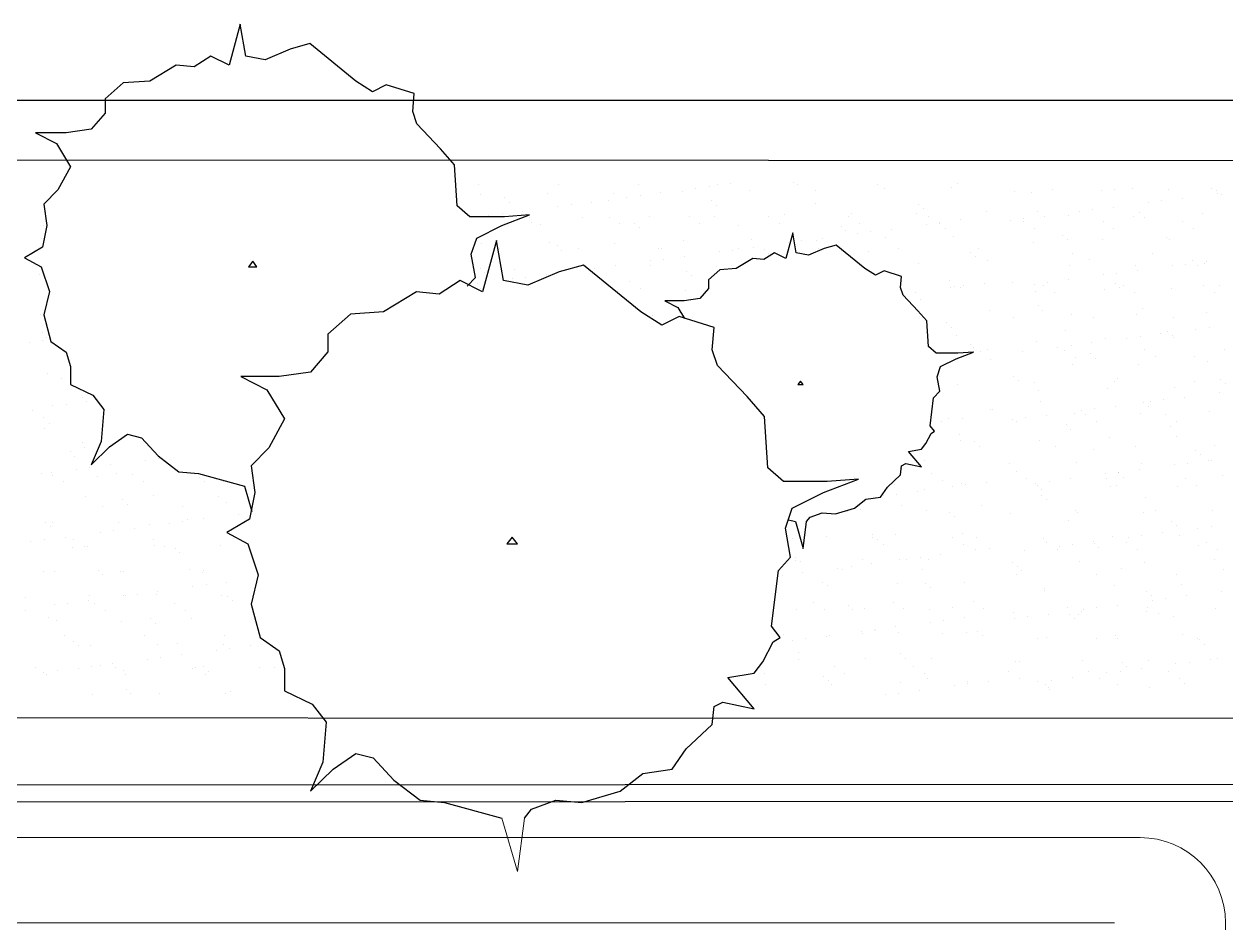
# Model space of a CAD drawing. Header units: inches. Extents: x -173 to 14008, y -3334 to 10368.
# Drawn here: x 12827.3 to 12967.9, y -21.9 to 83.2 of the extents above; entities that cross this region are included whole.
import ezdxf

# ---------------------------------------------------------------- set-up
doc = ezdxf.new("R2010")
doc.units = ezdxf.units.IN
doc.header["$MEASUREMENT"] = 0
doc.layers.add('ARREDAMENTO', color=8, linetype='Continuous', lineweight=18)
doc.layers.add('ARREDI_INTERNI', color=165, linetype='Continuous')
doc.layers.add('PROIEZIONI', color=135, linetype='Continuous')
doc.layers.add('VERDE', color=7, linetype='Continuous', true_color=0x007a1f)

msp = doc.modelspace()

# ---------------------------------------------------------------- linework, layer by layer
msp.add_line((13034.57, 74.29), (12689.4, 74.29))
at = {"linetype": 'ByBlock'}
for p, q in [((13032.57, -5.71), (12689.37, -5.87)), ((13032.57, -7.71), (12689.38, -7.87))]:
    msp.add_line(p, q, dxfattribs=at)
msp.add_lwpolyline([(12698.87, 67.37), (13022.09, 67.28), (13022.09, 1.99), (12698.87, 2.07)], close=True, dxfattribs=at)
at = {"layer": 'ARREDAMENTO'}
for p, q in [((12883.16, -9.66), (12884.99, -15.92)), ((12884.99, -15.92), (12885.81, -9.66))]:
    msp.add_line(p, q, dxfattribs=at)
at = {"layer": 'ARREDAMENTO', "linetype": 'Continuous'}
for p, q in [((12702.99, -11.94), (12957.82, -11.94)), ((12705.99, -21.93), (12954.82, -21.93)), ((12967.81, -21.93), (12967.81, -68.9))]:
    msp.add_line(p, q, dxfattribs=at)
msp.add_arc((12957.82, -21.93), 9.99, 0, 90, dxfattribs=at)
at = {"layer": 'ARREDI_INTERNI'}
for p, q in [((12918.11, 41.45), (12917.8, 41.06)), ((12917.8, 41.06), (12918.41, 41.06)), ((12918.41, 41.06), (12918.11, 41.45))]:
    msp.add_line(p, q, dxfattribs=at)
at = {"layer": 'PROIEZIONI', "color": 95, "true_color": 0x499c4e}
for p, q in [((12880.42, 64.42), (12880.42, 64.42)), ((12880.64, 63.32), (12880.64, 63.32)), ((12888.5, 63.42), (12888.5, 63.42)), ((12889.77, 64.44), (12889.77, 64.44)), ((12896.17, 63.38), (12896.17, 63.38)), ((12899.11, 64.45), (12899.11, 64.45)), ((12901.78, 63.46), (12901.78, 63.46)), ((12904.27, 63.67), (12904.27, 63.67)), ((12905.86, 63.99), (12905.86, 63.99)), ((12907.42, 64.2), (12907.42, 64.2)), ((12908.45, 64.47), (12908.45, 64.47)), ((12909.86, 64.52), (12909.86, 64.52)), ((12912.13, 63.77), (12912.13, 63.77)), ((12917.26, 64.65), (12917.26, 64.65)), ((12917.79, 64.49), (12917.79, 64.49)), ((12919.8, 63.74), (12919.8, 63.74)), ((12927.14, 64.5), (12927.14, 64.5)), ((12927.9, 64.03), (12927.9, 64.03)), ((12935.76, 64.13), (12935.76, 64.13)), ((12936.48, 64.52), (12936.48, 64.52)), ((12943.17, 63.66), (12943.17, 63.66)), ((12945.16, 63.46), (12945.16, 63.46)), ((12947.55, 63.91), (12947.55, 63.91)), ((12953.26, 63.75), (12953.26, 63.75)), ((12954.8, 63.9), (12954.8, 63.9)), ((12956.89, 63.93), (12956.89, 63.93)), ((12961.11, 63.85), (12961.11, 63.85)), ((12966.23, 63.94), (12966.23, 63.94)), ((12966.81, 63.79), (12966.81, 63.79)), ((12966.88, 63.4), (12966.88, 63.4)), ((12967.36, 63.29), (12967.36, 63.29)), ((12883.5, 62.9), (12883.5, 62.9)), ((12884.06, 62.39), (12884.06, 62.39)), ((12889.71, 61.87), (12889.71, 61.87)), ((12891.27, 62.07), (12891.27, 62.07)), ((12893.71, 62.39), (12893.71, 62.39)), ((12895.68, 62.63), (12895.68, 62.63)), ((12897.78, 62.93), (12897.78, 62.93)), ((12899.34, 63.13), (12899.34, 63.13)), ((12907.69, 62.53), (12907.69, 62.53)), ((12908.24, 62.02), (12908.24, 62.02)), ((12919.87, 62.26), (12919.87, 62.26)), ((12931.87, 62.16), (12931.87, 62.16)), ((12958.8, 62.34), (12958.8, 62.34)), ((12960.36, 62.54), (12960.36, 62.54)), ((12962.8, 62.86), (12962.8, 62.86)), ((12881.63, 60.8), (12881.63, 60.8)), ((12883.19, 61.01), (12883.19, 61.01)), ((12885.63, 61.33), (12885.63, 61.33)), ((12886.37, 60.63), (12886.37, 60.63)), ((12892.55, 60.6), (12892.55, 60.6)), ((12895.71, 60.65), (12895.71, 60.65)), ((12900.41, 60.7), (12900.41, 60.7)), ((12905.06, 60.67), (12905.06, 60.67)), ((12908.08, 60.67), (12908.08, 60.67)), ((12914.4, 60.68), (12914.4, 60.68)), ((12916.18, 60.96), (12916.18, 60.96)), ((12923.74, 60.7), (12923.74, 60.7)), ((12924.04, 61.06), (12924.04, 61.06)), ((12931.71, 61.02), (12931.71, 61.02)), ((12932.43, 61.65), (12932.43, 61.65)), ((12933.08, 60.72), (12933.08, 60.72)), ((12939.81, 61.32), (12939.81, 61.32)), ((12945.78, 61.26), (12945.78, 61.26)), ((12946.65, 60.74), (12946.65, 60.74)), ((12949.39, 60.78), (12949.39, 60.78)), ((12950.73, 61.27), (12950.73, 61.27)), ((12952.29, 61.48), (12952.29, 61.48)), ((12954.73, 61.8), (12954.73, 61.8)), ((12957.07, 60.75), (12957.07, 60.75)), ((12957.79, 61.16), (12957.79, 61.16)), ((12958.34, 60.65), (12958.34, 60.65)), ((12965.17, 61.04), (12965.17, 61.04)), ((12829.52, 59.64), (12829.52, 59.64)), ((12886.67, 60), (12886.67, 60)), ((12887.64, 59.83), (12887.64, 59.83)), ((12896.98, 59.84), (12896.98, 59.84)), ((12898.67, 59.89), (12898.67, 59.89)), ((12899.22, 59.39), (12899.22, 59.39)), ((12906.32, 59.86), (12906.32, 59.86)), ((12910.85, 59.63), (12910.85, 59.63)), ((12915.66, 59.88), (12915.66, 59.88)), ((12922.86, 59.53), (12922.86, 59.53)), ((12925.01, 59.89), (12925.01, 59.89)), ((12928.77, 59.24), (12928.77, 59.24)), ((12932.85, 59.78), (12932.85, 59.78)), ((12934.35, 59.91), (12934.35, 59.91)), ((12934.41, 59.98), (12934.41, 59.98)), ((12935.04, 59.26), (12935.04, 59.26)), ((12936.85, 60.31), (12936.85, 60.31)), ((12942.65, 60.21), (12942.65, 60.21)), ((12944.15, 60.1), (12944.15, 60.1)), ((12944.21, 60.42), (12944.21, 60.42)), ((12945.42, 59.3), (12945.42, 59.3)), ((12953.5, 60.12), (12953.5, 60.12)), ((12954.76, 59.31), (12954.76, 59.31)), ((12962.84, 60.14), (12962.84, 60.14)), ((12964.1, 59.33), (12964.1, 59.33)), ((12829.28, 58.1), (12829.28, 58.1)), ((12904.46, 57.89), (12904.46, 57.89)), ((12912.32, 57.99), (12912.32, 57.99)), ((12916.7, 57.65), (12916.7, 57.65)), ((12918.26, 57.86), (12918.26, 57.86)), ((12919.99, 57.96), (12919.99, 57.96)), ((12920.7, 58.18), (12920.7, 58.18)), ((12923.41, 59.02), (12923.41, 59.02)), ((12924.77, 58.72), (12924.77, 58.72)), ((12926.34, 58.92), (12926.34, 58.92)), ((12928.09, 58.25), (12928.09, 58.25)), ((12935.95, 58.35), (12935.95, 58.35)), ((12945.35, 57.68), (12945.35, 57.68)), ((12948.77, 58.53), (12948.77, 58.53)), ((12949.32, 58.02), (12949.32, 58.02)), ((12953.45, 57.97), (12953.45, 57.97)), ((12960.95, 58.26), (12960.95, 58.26)), ((12961.3, 58.07), (12961.3, 58.07)), ((12880.83, 57.54), (12880.83, 57.54)), ((12882.85, 56.91), (12882.85, 56.91)), ((12888.69, 57.64), (12888.69, 57.64)), ((12889.65, 57.26), (12889.65, 57.26)), ((12890.2, 56.75), (12890.2, 56.75)), ((12892.19, 56.92), (12892.19, 56.92)), ((12896.36, 57.6), (12896.36, 57.6)), ((12901.53, 56.94), (12901.53, 56.94)), ((12901.83, 57), (12901.83, 57)), ((12908.62, 56.59), (12908.62, 56.59)), ((12910.18, 56.79), (12910.18, 56.79)), ((12910.87, 56.96), (12910.87, 56.96)), ((12912.62, 57.12), (12912.62, 57.12)), ((12913.84, 56.89), (12913.84, 56.89)), ((12914.39, 56.39), (12914.39, 56.39)), ((12920.22, 56.98), (12920.22, 56.98)), ((12926.02, 56.63), (12926.02, 56.63)), ((12929.56, 56.99), (12929.56, 56.99)), ((12938.02, 56.52), (12938.02, 56.52)), ((12938.9, 57.01), (12938.9, 57.01)), ((12949.97, 56.4), (12949.97, 56.4)), ((12959.31, 56.41), (12959.31, 56.41)), ((12896.47, 54.99), (12896.47, 54.99)), ((12900.55, 55.53), (12900.55, 55.53)), ((12900.6, 54.92), (12900.6, 54.92)), ((12902.11, 55.73), (12902.11, 55.73)), ((12904.55, 56.05), (12904.55, 56.05)), ((12908.27, 54.89), (12908.27, 54.89)), ((12931.9, 55.24), (12931.9, 55.24)), ((12938.58, 56.02), (12938.58, 56.02)), ((12940, 55.53), (12940, 55.53)), ((12949.58, 55), (12949.58, 55)), ((12951.93, 55.63), (12951.93, 55.63)), ((12957.26, 54.97), (12957.26, 54.97)), ((12961.57, 54.93), (12961.57, 54.93)), ((12963.13, 55.14), (12963.13, 55.14)), ((12963.94, 55.53), (12963.94, 55.53)), ((12964.49, 55.02), (12964.49, 55.02)), ((12965.36, 55.26), (12965.36, 55.26)), ((12965.57, 55.46), (12965.57, 55.46)), ((12829.1, 53.89), (12829.1, 53.89)), ((12880.63, 54.63), (12880.63, 54.63)), ((12881.19, 54.12), (12881.19, 54.12)), ((12884.64, 54.53), (12884.64, 54.53)), ((12885.96, 53.61), (12885.96, 53.61)), ((12888.4, 53.93), (12888.4, 53.93)), ((12894.03, 54.67), (12894.03, 54.67)), ((12904.82, 54.26), (12904.82, 54.26)), ((12905.37, 53.75), (12905.37, 53.75)), ((12953.49, 53.87), (12953.49, 53.87)), ((12955.06, 54.08), (12955.06, 54.08)), ((12957.49, 54.4), (12957.49, 54.4)), ((12880.32, 52.86), (12880.32, 52.86)), ((12880.72, 52.3), (12880.72, 52.3)), ((12884.4, 53.4), (12884.4, 53.4)), ((12898.14, 53.14), (12898.14, 53.14)), ((12899.4, 52.33), (12899.4, 52.33)), ((12904.65, 52.11), (12904.65, 52.11)), ((12935.51, 53.2), (12935.51, 53.2)), ((12935.62, 52.38), (12935.62, 52.38)), ((12936.13, 52.57), (12936.13, 52.57)), ((12936.77, 52.4), (12936.77, 52.4)), ((12937.18, 52.58), (12937.18, 52.58)), ((12939.62, 52.9), (12939.62, 52.9)), ((12942.91, 53), (12942.91, 53)), ((12945.42, 52.81), (12945.42, 52.81)), ((12946.58, 52.59), (12946.58, 52.59)), ((12946.98, 53.01), (12946.98, 53.01)), ((12949.42, 53.33), (12949.42, 53.33)), ((12953.64, 52.19), (12953.64, 52.19)), ((12954.92, 52.89), (12954.92, 52.89)), ((12955.47, 52.39), (12955.47, 52.39)), ((12955.92, 52.61), (12955.92, 52.61)), ((12961.49, 52.29), (12961.49, 52.29)), ((12965.26, 52.62), (12965.26, 52.62)), ((12967.1, 52.63), (12967.1, 52.63)), ((12931.54, 51.84), (12931.54, 51.84)), ((12932.17, 50.99), (12932.17, 50.99)), ((12945.54, 51.9), (12945.54, 51.9)), ((12947.84, 51.78), (12947.84, 51.78)), ((12957.18, 51.8), (12957.18, 51.8)), ((12966.53, 51.82), (12966.53, 51.82)), ((12829.22, 49.29), (12829.22, 49.29)), ((12903.96, 49.43), (12903.96, 49.43)), ((12932.09, 49.46), (12932.09, 49.46)), ((12940.19, 49.75), (12940.19, 49.75)), ((12945.9, 50.26), (12945.9, 50.26)), ((12946.45, 49.75), (12946.45, 49.75)), ((12949.77, 49.22), (12949.77, 49.22)), ((12958.08, 49.99), (12958.08, 49.99)), ((12965.55, 49.48), (12965.55, 49.48)), ((12829.89, 48.08), (12829.89, 48.08)), ((12900.78, 49.14), (12900.78, 49.14)), ((12935.15, 48.26), (12935.15, 48.26)), ((12943.05, 48.87), (12943.05, 48.87)), ((12952.4, 48.88), (12952.4, 48.88)), ((12957.45, 49.19), (12957.45, 49.19)), ((12961.74, 48.9), (12961.74, 48.9)), ((12829.39, 47.1), (12829.39, 47.1)), ((12829.95, 46.59), (12829.95, 46.59)), ((12935.71, 47.75), (12935.71, 47.75)), ((12936.32, 46.79), (12936.32, 46.79)), ((12949.06, 47.36), (12949.06, 47.36)), ((12953.83, 46.41), (12953.83, 46.41)), ((12956.26, 46.47), (12956.26, 46.47)), ((12957.82, 46.67), (12957.82, 46.67)), ((12960.26, 46.99), (12960.26, 46.99)), ((12961.07, 47.26), (12961.07, 47.26)), ((12961.62, 46.75), (12961.62, 46.75)), ((12961.68, 46.51), (12961.68, 46.51)), ((12964.33, 47.53), (12964.33, 47.53)), ((12965.9, 47.74), (12965.9, 47.74)), ((12827.87, 45.96), (12827.87, 45.96)), ((12829.43, 46.16), (12829.43, 46.16)), ((12937.93, 45.69), (12937.93, 45.69)), ((12938.32, 45.36), (12938.32, 45.36)), ((12939.94, 45.18), (12939.94, 45.18)), ((12945.73, 46.12), (12945.73, 46.12)), ((12948.18, 45.4), (12948.18, 45.4)), ((12949, 45.08), (12949, 45.08)), ((12949.75, 45.61), (12949.75, 45.61)), ((12952.18, 45.93), (12952.18, 45.93)), ((12958.34, 45.1), (12958.34, 45.1)), ((12967.68, 45.11), (12967.68, 45.11)), ((12938.38, 44.97), (12938.38, 44.97)), ((12939.19, 44.89), (12939.19, 44.89)), ((12940.38, 43.97), (12940.38, 43.97)), ((12944.11, 44.87), (12944.11, 44.87)), ((12950.26, 44.27), (12950.26, 44.27)), ((12952.05, 44.63), (12952.05, 44.63)), ((12952.6, 44.12), (12952.6, 44.12)), ((12959.61, 44.29), (12959.61, 44.29)), ((12964.23, 44.36), (12964.23, 44.36)), ((12965.74, 43.7), (12965.74, 43.7)), ((12830.08, 42.3), (12830.08, 42.3)), ((12949.96, 43.44), (12949.96, 43.44)), ((12957.63, 43.41), (12957.63, 43.41)), ((12831.64, 41.78), (12831.64, 41.78)), ((12934.41, 41.97), (12934.41, 41.97)), ((12936.51, 41.01), (12936.51, 41.01)), ((12943.03, 41.99), (12943.03, 41.99)), ((12943.58, 41.49), (12943.58, 41.49)), ((12945.48, 41.35), (12945.48, 41.35)), ((12954.82, 41.37), (12954.82, 41.37)), ((12955.21, 41.73), (12955.21, 41.73)), ((12964.16, 41.39), (12964.16, 41.39)), ((12967.22, 41.62), (12967.22, 41.62)), ((12967.77, 41.12), (12967.77, 41.12)), ((12834.14, 39.48), (12834.14, 39.48)), ((12945.91, 40.34), (12945.91, 40.34)), ((12954.02, 40.63), (12954.02, 40.63)), ((12961.87, 40.73), (12961.87, 40.73)), ((12963.03, 39.59), (12963.03, 39.59)), ((12967.1, 40.13), (12967.1, 40.13)), ((12828.24, 37.98), (12828.24, 37.98)), ((12830.64, 38.55), (12830.64, 38.55)), ((12832.2, 38.76), (12832.2, 38.76)), ((12834.64, 39.08), (12834.64, 39.08)), ((12940.35, 38.18), (12940.35, 38.18)), ((12940.57, 38.19), (12940.57, 38.19)), ((12946.19, 39.09), (12946.19, 39.09)), ((12950.95, 38), (12950.95, 38)), ((12952.51, 38.21), (12952.51, 38.21)), ((12954.95, 38.53), (12954.95, 38.53)), ((12958.2, 38.99), (12958.2, 38.99)), ((12958.75, 38.48), (12958.75, 38.48)), ((12959.03, 39.06), (12959.03, 39.06)), ((12960.59, 39.27), (12960.59, 39.27)), ((12829.51, 37.17), (12829.51, 37.17)), ((12934.63, 36.71), (12934.63, 36.71)), ((12935.45, 37.09), (12935.45, 37.09)), ((12937.07, 37.03), (12937.07, 37.03)), ((12942.88, 36.94), (12942.88, 36.94)), ((12943.34, 36.74), (12943.34, 36.74)), ((12944.44, 37.14), (12944.44, 37.14)), ((12946.88, 37.46), (12946.88, 37.46)), ((12950.15, 37.66), (12950.15, 37.66)), ((12951.42, 37.57), (12951.42, 37.57)), ((12952.69, 36.76), (12952.69, 36.76)), ((12957.82, 37.63), (12957.82, 37.63)), ((12960.76, 37.58), (12960.76, 37.58)), ((12962.03, 36.78), (12962.03, 36.78)), ((12965.93, 37.92), (12965.93, 37.92)), ((12829.69, 35.93), (12829.69, 35.93)), ((12830.27, 36.52), (12830.27, 36.52)), ((12936.7, 35.23), (12936.7, 35.23)), ((12949.18, 36.36), (12949.18, 36.36)), ((12949.73, 35.85), (12949.73, 35.85)), ((12961.36, 36.09), (12961.36, 36.09)), ((12834.06, 34.27), (12834.06, 34.27)), ((12936.83, 34.46), (12936.83, 34.46)), ((12938.43, 34.36), (12938.43, 34.36)), ((12938.99, 33.85), (12938.99, 33.85)), ((12946.1, 34.56), (12946.1, 34.56)), ((12947.9, 33.84), (12947.9, 33.84)), ((12954.21, 34.85), (12954.21, 34.85)), ((12957.24, 33.86), (12957.24, 33.86)), ((12962.06, 34.95), (12962.06, 34.95)), ((12966.58, 33.88), (12966.58, 33.88)), ((12832.67, 33.2), (12832.67, 33.2)), ((12833.22, 32.69), (12833.22, 32.69)), ((12834.33, 33.7), (12834.33, 33.7)), ((12843.04, 32.42), (12843.04, 32.42)), ((12952.34, 33.46), (12952.34, 33.46)), ((12964.35, 33.36), (12964.35, 33.36)), ((12964.9, 32.85), (12964.9, 32.85)), ((12833.4, 31.15), (12833.4, 31.15)), ((12834.96, 31.36), (12834.96, 31.36)), ((12837.4, 31.68), (12837.4, 31.68)), ((12841.48, 32.21), (12841.48, 32.21)), ((12929.97, 31.22), (12929.97, 31.22)), ((12932.66, 32.12), (12932.66, 32.12)), ((12942.49, 31.78), (12942.49, 31.78)), ((12950.34, 31.88), (12950.34, 31.88)), ((12957.72, 31.12), (12957.72, 31.12)), ((12958.01, 31.85), (12958.01, 31.85)), ((12961.79, 31.66), (12961.79, 31.66)), ((12963.35, 31.87), (12963.35, 31.87)), ((12965.79, 32.19), (12965.79, 32.19)), ((12966.12, 32.14), (12966.12, 32.14)), ((12829.33, 30.61), (12829.33, 30.61)), ((12830.46, 30.74), (12830.46, 30.74)), ((12830.66, 30.46), (12830.66, 30.46)), ((12831.93, 29.66), (12831.93, 29.66)), ((12835.83, 30.3), (12835.83, 30.3)), ((12838.14, 30.7), (12838.14, 30.7)), ((12840.01, 30.48), (12840.01, 30.48)), ((12841.27, 29.67), (12841.27, 29.67)), ((12847.84, 30.19), (12847.84, 30.19)), ((12848.39, 29.69), (12848.39, 29.69)), ((12850.61, 29.69), (12850.61, 29.69)), ((12933.43, 30.65), (12933.43, 30.65)), ((12934.7, 29.84), (12934.7, 29.84)), ((12939.84, 29.63), (12939.84, 29.63)), ((12943.32, 30.83), (12943.32, 30.83)), ((12944.5, 30.04), (12944.5, 30.04)), ((12945.64, 29.53), (12945.64, 29.53)), ((12947.2, 29.74), (12947.2, 29.74)), ((12949.64, 30.06), (12949.64, 30.06)), ((12953.72, 30.6), (12953.72, 30.6)), ((12953.84, 30.05), (12953.84, 30.05)), ((12955.28, 30.8), (12955.28, 30.8)), ((12955.33, 30.72), (12955.33, 30.72)), ((12955.88, 30.22), (12955.88, 30.22)), ((12963.19, 30.07), (12963.19, 30.07)), ((12967.51, 30.46), (12967.51, 30.46)), ((12929.04, 29.34), (12929.04, 29.34)), ((12929.32, 28.24), (12929.32, 28.24)), ((12931.76, 28.57), (12931.76, 28.57)), ((12932.58, 28.82), (12932.58, 28.82)), ((12935.84, 29.1), (12935.84, 29.1)), ((12936.89, 29.44), (12936.89, 29.44)), ((12937.4, 29.31), (12937.4, 29.31)), ((12945.77, 29.23), (12945.77, 29.23)), ((12946.29, 28.78), (12946.29, 28.78)), ((12954.4, 29.07), (12954.4, 29.07)), ((12955.11, 29.25), (12955.11, 29.25)), ((12962.25, 29.17), (12962.25, 29.17)), ((12964.45, 29.26), (12964.45, 29.26)), ((12834.52, 27.92), (12834.52, 27.92)), ((12836.48, 26.76), (12836.48, 26.76)), ((12838.82, 27.56), (12838.82, 27.56)), ((12839.37, 27.05), (12839.37, 27.05)), ((12842.37, 28.02), (12842.37, 28.02)), ((12845.83, 26.77), (12845.83, 26.77)), ((12850.05, 27.99), (12850.05, 27.99)), ((12851, 27.3), (12851, 27.3)), ((12927.76, 28.04), (12927.76, 28.04)), ((12929.91, 26.93), (12929.91, 26.93)), ((12939.25, 26.94), (12939.25, 26.94)), ((12946.31, 28.09), (12946.31, 28.09)), ((12946.86, 27.58), (12946.86, 27.58)), ((12958.49, 27.83), (12958.49, 27.83)), ((12848.24, 25.34), (12848.24, 25.34)), ((12852.32, 25.87), (12852.32, 25.87)), ((12923.56, 26.19), (12923.56, 26.19)), ((12925.17, 26.38), (12925.17, 26.38)), ((12932.84, 26.34), (12932.84, 26.34)), ((12935.56, 26.09), (12935.56, 26.09)), ((12936.12, 25.58), (12936.12, 25.58)), ((12942.67, 26), (12942.67, 26)), ((12950.32, 26.33), (12950.32, 26.33)), ((12950.53, 26.1), (12950.53, 26.1)), ((12958.2, 26.06), (12958.2, 26.06)), ((12959.66, 26.35), (12959.66, 26.35)), ((12966.3, 26.36), (12966.3, 26.36)), ((12829.8, 24.93), (12829.8, 24.93)), ((12830.36, 24.42), (12830.36, 24.42)), ((12830.65, 24.96), (12830.65, 24.96)), ((12837.73, 23.95), (12837.73, 23.95)), ((12838.33, 24.92), (12838.33, 24.92)), ((12840.17, 24.27), (12840.17, 24.27)), ((12841.98, 24.66), (12841.98, 24.66)), ((12844.24, 24.81), (12844.24, 24.81)), ((12845.8, 25.02), (12845.8, 25.02)), ((12846.43, 25.21), (12846.43, 25.21)), ((12949.47, 25.19), (12949.47, 25.19)), ((12961.48, 25.09), (12961.48, 25.09)), ((12962.03, 24.58), (12962.03, 24.58)), ((12964.56, 24.26), (12964.56, 24.26)), ((12966.12, 24.46), (12966.12, 24.46)), ((12828.09, 22.68), (12828.09, 22.68)), ((12829.65, 22.89), (12829.65, 22.89)), ((12832.09, 23.21), (12832.09, 23.21)), ((12833.09, 22.95), (12833.09, 22.95)), ((12836.17, 23.75), (12836.17, 23.75)), ((12842.43, 22.97), (12842.43, 22.97)), ((12851.77, 22.99), (12851.77, 22.99)), ((12917.17, 23.1), (12917.17, 23.1)), ((12921.12, 23.27), (12921.12, 23.27)), ((12926.51, 23.12), (12926.51, 23.12)), ((12926.55, 23.46), (12926.55, 23.46)), ((12927.1, 22.95), (12927.1, 22.95)), ((12929.23, 23.56), (12929.23, 23.56)), ((12935.85, 23.14), (12935.85, 23.14)), ((12937.08, 23.66), (12937.08, 23.66)), ((12938.73, 23.19), (12938.73, 23.19)), ((12946.48, 23), (12946.48, 23)), ((12946.92, 22.52), (12946.92, 22.52)), ((12952.41, 22.66), (12952.41, 22.66)), ((12954.58, 23.29), (12954.58, 23.29)), ((12956.27, 22.54), (12956.27, 22.54)), ((12956.48, 23.19), (12956.48, 23.19)), ((12958.04, 23.4), (12958.04, 23.4)), ((12960.48, 23.72), (12960.48, 23.72)), ((12962.44, 23.39), (12962.44, 23.39)), ((12965.61, 22.56), (12965.61, 22.56)), ((12832.97, 22.03), (12832.97, 22.03)), ((12834.35, 22.15), (12834.35, 22.15)), ((12834.71, 22.14), (12834.71, 22.14)), ((12842.56, 22.24), (12842.56, 22.24)), ((12843.7, 22.16), (12843.7, 22.16)), ((12844.97, 21.93), (12844.97, 21.93)), ((12845.52, 21.42), (12845.52, 21.42)), ((12850.23, 22.21), (12850.23, 22.21)), ((12853.04, 22.18), (12853.04, 22.18)), ((12927.78, 22.32), (12927.78, 22.32)), ((12934.53, 21.16), (12934.53, 21.16)), ((12937.12, 22.33), (12937.12, 22.33)), ((12938.6, 21.7), (12938.6, 21.7)), ((12940.17, 21.9), (12940.17, 21.9)), ((12944.33, 21.6), (12944.33, 21.6)), ((12948.19, 21.72), (12948.19, 21.72)), ((12948.41, 22.13), (12948.41, 22.13)), ((12949.97, 22.34), (12949.97, 22.34)), ((12952.46, 22.46), (12952.46, 22.46)), ((12953.01, 21.95), (12953.01, 21.95)), ((12957.53, 21.74), (12957.53, 21.74)), ((12964.64, 22.19), (12964.64, 22.19)), ((12966.87, 21.75), (12966.87, 21.75)), ((12917.51, 20.5), (12917.51, 20.5)), ((12917.53, 20.82), (12917.53, 20.82)), ((12918.08, 20.32), (12918.08, 20.32)), ((12924.01, 19.78), (12924.01, 19.78)), ((12925.36, 20.6), (12925.36, 20.6)), ((12926.45, 20.1), (12926.45, 20.1)), ((12929.71, 20.56), (12929.71, 20.56)), ((12930.53, 20.64), (12930.53, 20.64)), ((12932.09, 20.84), (12932.09, 20.84)), ((12933.03, 20.56), (12933.03, 20.56)), ((12942.86, 20.22), (12942.86, 20.22)), ((12943.44, 19.82), (12943.44, 19.82)), ((12950.72, 20.32), (12950.72, 20.32)), ((12958.39, 20.28), (12958.39, 20.28)), ((12966.49, 20.58), (12966.49, 20.58)), ((12829.56, 19.23), (12829.56, 19.23)), ((12830.84, 19.18), (12830.84, 19.18)), ((12835.95, 19.29), (12835.95, 19.29)), ((12836.5, 18.79), (12836.5, 18.79)), ((12838.51, 19.14), (12838.51, 19.14)), ((12838.91, 19.24), (12838.91, 19.24)), ((12846.62, 19.43), (12846.62, 19.43)), ((12848.13, 19.03), (12848.13, 19.03)), ((12848.25, 19.26), (12848.25, 19.26)), ((12915.94, 18.72), (12915.94, 18.72)), ((12918.38, 19.04), (12918.38, 19.04)), ((12922.45, 19.57), (12922.45, 19.57)), ((12922.99, 19.4), (12922.99, 19.4)), ((12932.33, 19.41), (12932.33, 19.41)), ((12943.4, 18.8), (12943.4, 18.8)), ((12943.99, 19.32), (12943.99, 19.32)), ((12952.74, 18.82), (12952.74, 18.82)), ((12955.62, 19.56), (12955.62, 19.56)), ((12962.09, 18.83), (12962.09, 18.83)), ((12967.63, 19.45), (12967.63, 19.45)), ((12842.93, 16.87), (12842.93, 16.87)), ((12847.01, 17.41), (12847.01, 17.41)), ((12848.57, 17.61), (12848.57, 17.61)), ((12851.01, 17.93), (12851.01, 17.93)), ((12920.69, 17.92), (12920.69, 17.92)), ((12921.31, 17.49), (12921.31, 17.49)), ((12929.42, 17.78), (12929.42, 17.78)), ((12932.69, 17.82), (12932.69, 17.82)), ((12933.25, 17.31), (12933.25, 17.31)), ((12937.27, 17.88), (12937.27, 17.88)), ((12946.6, 16.92), (12946.6, 16.92)), ((12946.67, 17.22), (12946.67, 17.22)), ((12954.77, 17.51), (12954.77, 17.51)), ((12962.63, 17.61), (12962.63, 17.61)), ((12827.49, 16.15), (12827.49, 16.15)), ((12832.42, 15.49), (12832.42, 15.49)), ((12834.86, 15.81), (12834.86, 15.81)), ((12834.9, 16.36), (12834.9, 16.36)), ((12838.93, 16.34), (12838.93, 16.34)), ((12839.11, 16.4), (12839.11, 16.4)), ((12840.5, 16.55), (12840.5, 16.55)), ((12842.75, 16.46), (12842.75, 16.46)), ((12850.42, 16.43), (12850.42, 16.43)), ((12851.12, 16.29), (12851.12, 16.29)), ((12851.67, 15.79), (12851.67, 15.79)), ((12919.59, 15.59), (12919.59, 15.59)), ((12928.93, 15.61), (12928.93, 15.61)), ((12938.28, 15.63), (12938.28, 15.63)), ((12958.61, 16.82), (12958.61, 16.82)), ((12959.16, 16.32), (12959.16, 16.32)), ((12959.25, 15.79), (12959.25, 15.79)), ((12960.81, 16), (12960.81, 16)), ((12963.25, 16.32), (12963.25, 16.32)), ((12967.32, 16.85), (12967.32, 16.85)), ((12827.43, 14.62), (12827.43, 14.62)), ((12830.86, 15.28), (12830.86, 15.28)), ((12835.51, 15.44), (12835.51, 15.44)), ((12836.78, 14.63), (12836.78, 14.63)), ((12844.85, 15.46), (12844.85, 15.46)), ((12846.12, 14.65), (12846.12, 14.65)), ((12917.69, 14.72), (12917.69, 14.72)), ((12920.86, 14.79), (12920.86, 14.79)), ((12923.68, 15.19), (12923.68, 15.19)), ((12924.23, 14.68), (12924.23, 14.68)), ((12925.55, 14.82), (12925.55, 14.82)), ((12930.2, 14.8), (12930.2, 14.8)), ((12933.22, 14.78), (12933.22, 14.78)), ((12935.86, 14.92), (12935.86, 14.92)), ((12939.54, 14.82), (12939.54, 14.82)), ((12943.05, 14.44), (12943.05, 14.44)), ((12947.1, 14.19), (12947.1, 14.19)), ((12949.35, 15.01), (12949.35, 15.01)), ((12949.59, 14.19), (12949.59, 14.19)), ((12950.61, 14.21), (12950.61, 14.21)), ((12950.91, 14.54), (12950.91, 14.54)), ((12951.17, 14.73), (12951.17, 14.73)), ((12952.73, 14.93), (12952.73, 14.93)), ((12955.17, 15.25), (12955.17, 15.25)), ((12958.58, 14.5), (12958.58, 14.5)), ((12958.69, 15.03), (12958.69, 15.03)), ((12959.96, 14.22), (12959.96, 14.22)), ((12966.68, 14.8), (12966.68, 14.8)), ((12830.1, 13.76), (12830.1, 13.76)), ((12831.03, 13.4), (12831.03, 13.4)), ((12838.7, 13.36), (12838.7, 13.36)), ((12842.1, 13.66), (12842.1, 13.66)), ((12842.65, 13.15), (12842.65, 13.15)), ((12846.81, 13.65), (12846.81, 13.65)), ((12854.28, 13.39), (12854.28, 13.39)), ((12929.22, 12.7), (12929.22, 12.7)), ((12933.29, 13.23), (12933.29, 13.23)), ((12934.86, 13.44), (12934.86, 13.44)), ((12937.29, 13.76), (12937.29, 13.76)), ((12943.1, 13.67), (12943.1, 13.67)), ((12944.66, 13.87), (12944.66, 13.87)), ((12950.14, 13.68), (12950.14, 13.68)), ((12961.77, 13.92), (12961.77, 13.92)), ((12831.99, 11.71), (12831.99, 11.71)), ((12841.33, 11.73), (12841.33, 11.73)), ((12850.67, 11.75), (12850.67, 11.75)), ((12916.07, 11.87), (12916.07, 11.87)), ((12918.71, 11.31), (12918.71, 11.31)), ((12921.14, 11.63), (12921.14, 11.63)), ((12921.5, 11.71), (12921.5, 11.71)), ((12925.22, 12.17), (12925.22, 12.17)), ((12925.41, 11.88), (12925.41, 11.88)), ((12926.78, 12.37), (12926.78, 12.37)), ((12926.84, 12.29), (12926.84, 12.29)), ((12929.6, 12), (12929.6, 12)), ((12934.75, 11.9), (12934.75, 11.9)), ((12937.46, 12.1), (12937.46, 12.1)), ((12938.84, 12.19), (12938.84, 12.19)), ((12939.4, 11.68), (12939.4, 11.68)), ((12945.82, 11.29), (12945.82, 11.29)), ((12946.86, 11.44), (12946.86, 11.44)), ((12952.75, 11.29), (12952.75, 11.29)), ((12954.96, 11.73), (12954.96, 11.73)), ((12955.17, 11.3), (12955.17, 11.3)), ((12962.81, 11.83), (12962.81, 11.83)), ((12964.51, 11.32), (12964.51, 11.32)), ((12833.08, 11.03), (12833.08, 11.03)), ((12833.63, 10.52), (12833.63, 10.52)), ((12835.09, 10.58), (12835.09, 10.58)), ((12842.94, 10.68), (12842.94, 10.68)), ((12845.26, 10.76), (12845.26, 10.76)), ((12849.78, 10), (12849.78, 10)), ((12850.61, 10.65), (12850.61, 10.65)), ((12851.34, 10.21), (12851.34, 10.21)), ((12853.78, 10.53), (12853.78, 10.53)), ((12917.14, 11.11), (12917.14, 11.11)), ((12964.76, 11.19), (12964.76, 11.19)), ((12965.31, 10.68), (12965.31, 10.68)), ((12841.7, 8.94), (12841.7, 8.94)), ((12843.26, 9.15), (12843.26, 9.15)), ((12845.7, 9.47), (12845.7, 9.47)), ((12917.82, 9.66), (12917.82, 9.66)), ((12917.88, 8.94), (12917.88, 8.94)), ((12925.74, 9.04), (12925.74, 9.04)), ((12929.82, 9.55), (12929.82, 9.55)), ((12930.38, 9.05), (12930.38, 9.05)), ((12933.41, 9), (12933.41, 9)), ((12943.24, 8.66), (12943.24, 8.66)), ((12943.73, 8.66), (12943.73, 8.66)), ((12951.09, 8.76), (12951.09, 8.76)), ((12955.74, 8.55), (12955.74, 8.55)), ((12958.77, 8.72), (12958.77, 8.72)), ((12963.58, 8.59), (12963.58, 8.59)), ((12966.01, 8.91), (12966.01, 8.91)), ((12966.87, 9.02), (12966.87, 9.02)), ((12828.59, 7.91), (12828.59, 7.91)), ((12829.55, 7.34), (12829.55, 7.34)), ((12829.86, 7.1), (12829.86, 7.1)), ((12831.22, 7.61), (12831.22, 7.61)), ((12833.62, 7.88), (12833.62, 7.88)), ((12835.19, 8.08), (12835.19, 8.08)), ((12836.24, 8.13), (12836.24, 8.13)), ((12837.63, 8.4), (12837.63, 8.4)), ((12837.93, 7.93), (12837.93, 7.93)), ((12838.89, 7.58), (12838.89, 7.58)), ((12839.2, 7.12), (12839.2, 7.12)), ((12846.99, 7.87), (12846.99, 7.87)), ((12847.28, 7.94), (12847.28, 7.94)), ((12848.25, 8.03), (12848.25, 8.03)), ((12848.54, 7.14), (12848.54, 7.14)), ((12848.8, 7.52), (12848.8, 7.52)), ((12854.85, 7.97), (12854.85, 7.97)), ((12856.62, 7.96), (12856.62, 7.96)), ((12913.94, 7.26), (12913.94, 7.26)), ((12922.02, 8.08), (12922.02, 8.08)), ((12923.28, 7.27), (12923.28, 7.27)), ((12931.36, 8.1), (12931.36, 8.1)), ((12932.62, 7.29), (12932.62, 7.29)), ((12942.43, 7.48), (12942.43, 7.48)), ((12951.77, 7.5), (12951.77, 7.5)), ((12953.94, 7.32), (12953.94, 7.32)), ((12955.5, 7.53), (12955.5, 7.53)), ((12956.29, 8.05), (12956.29, 8.05)), ((12957.94, 7.85), (12957.94, 7.85)), ((12961.11, 7.52), (12961.11, 7.52)), ((12962.01, 8.39), (12962.01, 8.39)), ((12914.02, 5.97), (12914.02, 5.97)), ((12920.81, 6.92), (12920.81, 6.92)), ((12921.36, 6.41), (12921.36, 6.41)), ((12921.69, 5.93), (12921.69, 5.93)), ((12929.79, 6.22), (12929.79, 6.22)), ((12932.99, 6.65), (12932.99, 6.65)), ((12936.06, 5.83), (12936.06, 5.83)), ((12937.62, 6.03), (12937.62, 6.03)), ((12937.65, 6.32), (12937.65, 6.32)), ((12940.06, 6.36), (12940.06, 6.36)), ((12943.69, 6.68), (12943.69, 6.68)), ((12945.86, 6.26), (12945.86, 6.26)), ((12946.72, 5.92), (12946.72, 5.92)), ((12947.05, 5.66), (12947.05, 5.66)), ((12947.43, 6.47), (12947.43, 6.47)), ((12949.86, 6.79), (12949.86, 6.79)), ((12953.04, 6.69), (12953.04, 6.69)), ((12955.15, 5.95), (12955.15, 5.95)), ((12958.9, 5.66), (12958.9, 5.66)), ((12962.38, 6.71), (12962.38, 6.71)), ((12963, 6.05), (12963, 6.05)), ((12835.27, 4.8), (12835.27, 4.8)), ((12839.23, 5.39), (12839.23, 5.39)), ((12839.78, 4.89), (12839.78, 4.89)), ((12843.13, 4.9), (12843.13, 4.9)), ((12850.8, 4.87), (12850.8, 4.87)), ((12851.41, 5.13), (12851.41, 5.13)), ((12927.99, 4.77), (12927.99, 4.77)), ((12929.55, 4.97), (12929.55, 4.97)), ((12931.99, 5.29), (12931.99, 5.29)), ((12947.27, 5.41), (12947.27, 5.41))]:
    msp.add_line(p, q, dxfattribs=at)
at = {"layer": 'VERDE'}
for p, q in [((12852.56, 83.22), (12851.26, 78.42)), ((12853.21, 79.47), (12852.56, 83.22)), ((12858.42, 80.3), (12855.49, 79.05)), ((12860.7, 80.93), (12858.42, 80.3)), ((12866.07, 76.55), (12860.7, 80.93)), ((12849.14, 79.47), (12847.19, 78.21)), ((12851.26, 78.42), (12849.14, 79.47)), ((12855.49, 79.05), (12853.21, 79.47)), ((12845.07, 78.42), (12841.98, 76.55)), ((12847.19, 78.21), (12845.07, 78.42)), ((12838.89, 76.34), (12836.77, 74.46)), ((12841.98, 76.55), (12838.89, 76.34)), ((12868.03, 75.29), (12866.07, 76.55)), ((12869.65, 76.13), (12868.03, 75.29)), ((12872.91, 75.08), (12869.65, 76.13)), ((12872.75, 73), (12872.91, 75.08)), ((12836.77, 74.46), (12836.77, 72.79)), ((12836.77, 72.79), (12835.15, 70.91)), ((12873.24, 71.54), (12872.75, 73)), ((12832.22, 70.49), (12828.63, 70.49)), ((12828.63, 70.49), (12831.08, 69.24)), ((12835.15, 70.91), (12832.22, 70.49)), ((12876, 68.62), (12873.24, 71.54)), ((12831.08, 69.24), (12832.7, 66.53)), ((12877.63, 66.74), (12876, 68.62)), ((12832.7, 66.53), (12831.24, 63.82)), ((12877.96, 61.94), (12877.63, 66.74)), ((12831.24, 63.82), (12829.61, 62.15)), ((12829.61, 62.15), (12829.94, 59.64)), ((12879.42, 60.69), (12877.96, 61.94)), ((12883.49, 60.69), (12879.42, 60.69)), ((12883.16, 59.64), (12886.42, 60.89)), ((12886.42, 60.89), (12883.49, 60.69)), ((12829.94, 59.64), (12829.45, 57.14)), ((12880.23, 58.18), (12883.16, 59.64)), ((12879.58, 56.3), (12880.23, 58.18)), ((12882.55, 57.9), (12880.92, 51.9)), ((12883.37, 53.21), (12882.55, 57.9)), ((12917.19, 58.8), (12916.38, 55.8)), ((12917.6, 56.45), (12917.19, 58.8)), ((12829.45, 57.14), (12827.33, 55.89)), ((12880.07, 53.59), (12879.58, 56.3)), ((12915.06, 56.45), (12913.83, 55.67)), ((12916.38, 55.8), (12915.06, 56.45)), ((12919.02, 56.19), (12917.6, 56.45)), ((12920.85, 56.97), (12919.02, 56.19)), ((12922.28, 57.36), (12920.85, 56.97)), ((12925.64, 54.62), (12922.28, 57.36)), ((12827.33, 55.89), (12829.29, 54.84)), ((12829.29, 54.84), (12830.26, 51.92)), ((12854.03, 55.47), (12853.54, 54.84)), ((12853.54, 54.84), (12854.52, 54.84)), ((12854.52, 54.84), (12854.03, 55.47)), ((12892.73, 55.03), (12889.88, 54.25)), ((12899.44, 49.56), (12892.73, 55.03)), ((12912.51, 55.8), (12910.58, 54.62)), ((12913.83, 55.67), (12912.51, 55.8)), ((12879.13, 52.56), (12880.07, 53.59)), ((12889.88, 54.25), (12886.21, 52.69)), ((12908.65, 54.49), (12907.32, 53.32)), ((12910.58, 54.62), (12908.65, 54.49)), ((12926.86, 53.84), (12925.64, 54.62)), ((12927.87, 54.36), (12926.86, 53.84)), ((12929.91, 53.71), (12927.87, 54.36)), ((12929.81, 52.41), (12929.91, 53.71)), ((12878.28, 53.21), (12875.84, 51.64)), ((12880.92, 51.9), (12878.28, 53.21)), ((12886.21, 52.69), (12883.37, 53.21)), ((12907.32, 52.28), (12906.31, 51.1)), ((12907.32, 53.32), (12907.32, 52.28)), ((12930.11, 51.49), (12929.81, 52.41)), ((12830.26, 51.92), (12829.61, 49.21)), ((12873.19, 51.9), (12869.33, 49.56)), ((12875.84, 51.64), (12873.19, 51.9)), ((12904.48, 50.84), (12902.24, 50.84)), ((12902.24, 50.84), (12903.76, 50.06)), ((12906.31, 51.1), (12904.48, 50.84)), ((12931.84, 49.67), (12930.11, 51.49)), ((12829.61, 49.21), (12830.43, 46.08)), ((12865.46, 49.29), (12862.82, 46.95)), ((12869.33, 49.56), (12865.46, 49.29)), ((12901.88, 47.99), (12899.44, 49.56)), ((12903.76, 50.06), (12904.54, 48.77)), ((12932.86, 48.49), (12931.84, 49.67)), ((12903.92, 49.03), (12901.88, 47.99)), ((12907.99, 47.73), (12903.92, 49.03)), ((12933.06, 45.49), (12932.86, 48.49)), ((12862.82, 46.95), (12862.82, 44.86)), ((12907.78, 45.12), (12907.99, 47.73)), ((12830.43, 46.08), (12832.22, 44.83)), ((12908.39, 43.29), (12907.78, 45.12)), ((12933.98, 44.71), (12933.06, 45.49)), ((12832.22, 44.83), (12832.7, 43.16)), ((12862.82, 44.86), (12860.78, 42.51)), ((12936.52, 44.71), (12933.98, 44.71)), ((12934.49, 43.15), (12936.32, 44.06)), ((12936.32, 44.06), (12938.35, 44.84)), ((12938.35, 44.84), (12936.52, 44.71)), ((12832.7, 43.16), (12832.7, 41.07)), ((12860.78, 42.51), (12857.12, 41.99)), ((12911.85, 39.64), (12908.39, 43.29)), ((12934.08, 41.97), (12934.49, 43.15)), ((12832.7, 41.07), (12835.31, 39.82)), ((12857.12, 41.99), (12852.64, 41.99)), ((12852.64, 41.99), (12855.69, 40.43)), ((12934.38, 40.28), (12934.08, 41.97)), ((12835.31, 39.82), (12836.61, 38.15)), ((12855.69, 40.43), (12857.73, 37.03)), ((12913.89, 37.3), (12911.85, 39.64)), ((12933.27, 36.23), (12933.67, 39.49)), ((12933.67, 39.49), (12934.38, 40.28)), ((12836.61, 38.15), (12836.29, 34.39)), ((12857.73, 37.03), (12855.9, 33.64)), ((12914.29, 31.3), (12913.89, 37.3)), ((12837.26, 33.77), (12839.38, 35.23)), ((12839.38, 35.23), (12841.01, 34.81)), ((12932.76, 34.15), (12933.37, 35.32)), ((12933.77, 35.58), (12933.27, 36.23)), ((12933.37, 35.32), (12933.77, 35.58)), ((12836.29, 34.39), (12835.15, 31.68)), ((12835.15, 31.68), (12837.26, 33.77)), ((12841.01, 34.81), (12842.96, 32.72)), ((12932.25, 33.5), (12932.76, 34.15)), ((12842.96, 32.72), (12845.4, 30.85)), ((12855.9, 33.64), (12853.86, 31.56)), ((12930.72, 33.23), (12932.25, 33.5)), ((12932.25, 31.41), (12930.72, 33.23)), ((12853.86, 31.56), (12854.27, 28.43)), ((12916.12, 29.73), (12914.29, 31.3)), ((12929.81, 30.5), (12929.91, 31.54)), ((12929.91, 31.54), (12930.42, 31.8)), ((12930.42, 31.8), (12932.25, 31.41)), ((12845.4, 30.85), (12847.68, 30.64)), ((12847.68, 30.64), (12853.05, 29.18)), ((12921.21, 29.73), (12916.12, 29.73)), ((12920.8, 28.43), (12924.87, 29.99)), ((12924.87, 29.99), (12921.21, 29.73)), ((12928.28, 29.06), (12929.81, 30.5)), ((12853.05, 29.18), (12853.92, 26.2)), ((12854.27, 28.43), (12853.66, 25.3)), ((12917.14, 26.6), (12920.8, 28.43)), ((12927.47, 27.89), (12928.28, 29.06)), ((12924.41, 26.58), (12925.74, 27.63)), ((12925.74, 27.63), (12927.47, 27.89)), ((12916.33, 24.25), (12917.14, 26.6)), ((12918.82, 25.02), (12919.23, 25.54)), ((12919.23, 25.54), (12920.65, 26.06)), ((12920.65, 26.06), (12922.18, 25.93)), ((12922.18, 25.93), (12924.41, 26.58)), ((12853.66, 25.3), (12851.01, 23.73)), ((12916.94, 20.86), (12916.33, 24.25)), ((12916.7, 25.23), (12917.5, 25.02)), ((12917.5, 25.02), (12918.41, 21.89)), ((12918.41, 21.89), (12918.82, 25.02)), ((12851.01, 23.73), (12853.46, 22.43)), ((12884.38, 23.21), (12883.77, 22.43)), ((12884.99, 22.43), (12884.38, 23.21)), ((12853.46, 22.43), (12854.68, 18.78)), ((12883.77, 22.43), (12884.99, 22.43)), ((12915.51, 19.3), (12916.94, 20.86)), ((12854.68, 18.78), (12853.86, 15.38)), ((12914.7, 12.78), (12915.51, 19.3)), ((12853.86, 15.38), (12854.88, 11.47)), ((12915.72, 11.47), (12914.7, 12.78)), ((12854.88, 11.47), (12857.12, 9.91)), ((12914.9, 10.95), (12915.72, 11.47)), ((12857.12, 9.91), (12857.73, 7.82)), ((12913.68, 8.6), (12914.9, 10.95)), ((12912.67, 7.3), (12913.68, 8.6)), ((12857.73, 7.82), (12857.73, 5.21)), ((12909.61, 6.78), (12912.67, 7.3)), ((12912.67, 3.12), (12909.61, 6.78)), ((12857.73, 5.21), (12860.98, 3.65)), ((12860.98, 3.65), (12862.61, 1.56)), ((12907.78, 1.3), (12907.99, 3.38)), ((12907.99, 3.38), (12909, 3.91)), ((12909, 3.91), (12912.67, 3.12)), ((12862.61, 1.56), (12862.21, -3.14)), ((12904.73, -1.57), (12907.78, 1.3)), ((12863.43, -3.92), (12866.07, -2.09)), ((12866.07, -2.09), (12868.11, -2.61)), ((12868.11, -2.61), (12870.55, -5.22)), ((12903.1, -3.92), (12904.73, -1.57)), ((12862.21, -3.14), (12860.78, -6.53)), ((12860.78, -6.53), (12863.43, -3.92)), ((12899.64, -4.44), (12903.1, -3.92)), ((12870.55, -5.22), (12873.6, -7.57)), ((12897, -6.53), (12899.64, -4.44)), ((12892.52, -7.83), (12897, -6.53)), ((12873.6, -7.57), (12876.45, -7.83)), ((12876.45, -7.83), (12883.16, -9.66)), ((12886.62, -8.61), (12889.47, -7.57)), ((12889.47, -7.57), (12892.52, -7.83)), ((12885.81, -9.66), (12886.62, -8.61))]:
    msp.add_line(p, q, dxfattribs=at)

doc.saveas('drawing.dxf')
